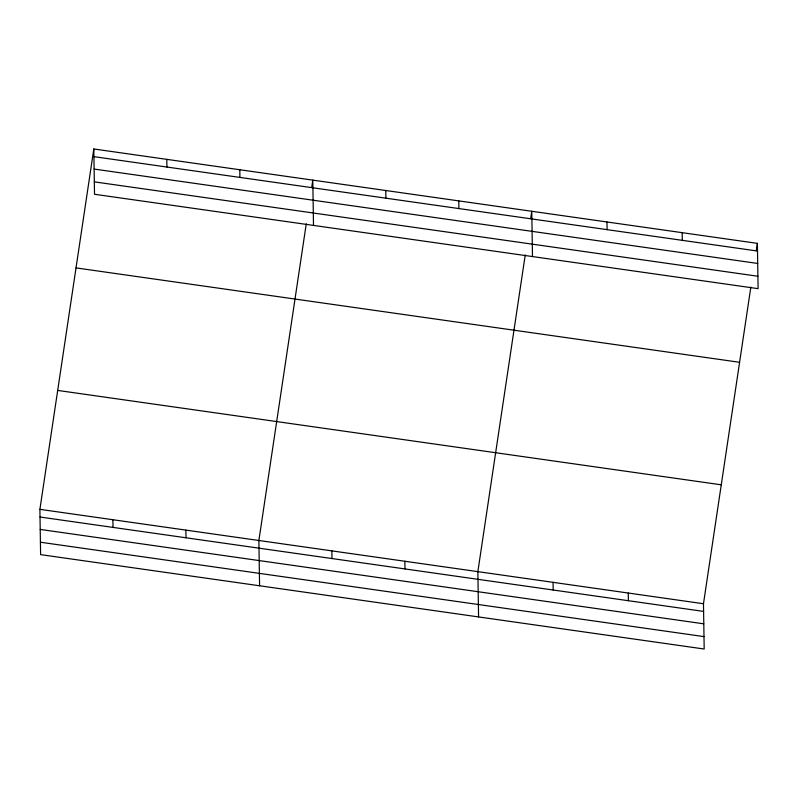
<?xml version="1.0" encoding="UTF-8"?>
<svg xmlns="http://www.w3.org/2000/svg" width="798" height="798" viewBox="0 0 798 798"><rect width="100%" height="100%" fill="white"/><g stroke="black" fill="none" stroke-linecap="round" stroke-linejoin="round"><path stroke-width="1.2" d="M750.848 287.051L703.477 603.737L704.185 649.023L40.608 554.63L39.9 509.343L93.815 148.977L757.392 243.37L758.1 288.657L94.523 194.263L93.815 148.977M306.262 223.809L258.881 540.495L259.589 585.782M311.709 187.41L312.796 180.129L313.504 225.415M525.234 254.961L477.862 571.637L478.571 616.934M530.68 218.552L531.777 211.271L532.485 256.567M756.295 250.642L757.392 243.37M93.935 156.657L757.511 251.041M94.134 169.066L757.701 263.45M94.334 181.854L757.9 276.248M76.019 267.899L739.596 362.292M57.695 390.421L721.262 484.815M39.9 509.343L703.477 603.737M40.02 517.024L703.597 611.408M40.219 529.433L703.786 623.827M40.419 542.221L703.996 636.614M682.18 232.667L682.3 240.348M628.265 593.034L628.385 600.714M606.979 221.974L607.098 229.644M553.064 582.341L553.184 590.011M458.78 200.887L458.9 208.567M404.865 561.263L404.985 568.934M385.783 190.513L385.903 198.183M331.868 550.879L331.998 558.55M239.799 169.745L239.919 177.415M185.884 530.111L186.004 537.782M166.812 159.361L166.932 167.031M112.897 519.727L113.017 527.408"/></g></svg>
